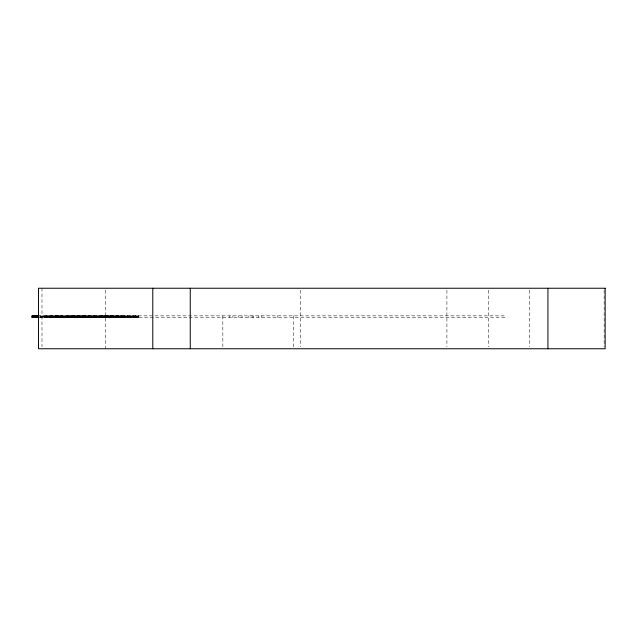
<?xml version="1.0" encoding="UTF-8"?>
<svg xmlns="http://www.w3.org/2000/svg" width="637" height="637" viewBox="0 0 637 637"><rect width="100%" height="100%" fill="white"/><g stroke="black" fill="none" stroke-linecap="round" stroke-linejoin="round"><path stroke-width="0.48" stroke-dasharray="3.19 2.39" d="M45.904 317.441L45.904 315.848M46.358 317.441L46.35 315.848M66.288 317.441L66.336 315.848M56.765 317.441L56.765 315.848M57.219 317.441L57.226 315.848M93.846 315.848L93.838 317.441L93.798 315.848M37.798 315.848L504.91 315.848L504.91 317.441L38.22 317.441M118.339 315.848L118.371 317.441L118.323 315.848L118.785 317.441L118.777 315.848M91.577 317.441L91.139 315.848L91.139 317.441M52.959 317.441L52.935 315.848L53.397 317.441L53.436 315.848L53.444 317.441M52.959 315.848L53.397 317.441M64.934 317.441L64.934 315.848L64.974 317.441M53.858 317.441L53.858 315.848L53.898 317.441M119.238 315.848L119.183 317.441M604.155 290.225L604.155 346.775M529.482 290.225L529.482 346.775M488.444 290.225L488.444 346.775M446.903 290.225L446.903 346.775M300.346 290.225L300.346 346.775M293.426 315.848L293.426 348.757M277.214 315.848L277.214 317.441M261.791 315.848L261.831 317.441M258.749 315.848L258.749 317.441M253.231 315.848L253.231 317.441M252.164 315.848L252.164 317.441M248.828 315.848L248.828 317.441M242.06 315.848L242.06 317.441M238.174 315.848L238.174 317.441M232.823 315.848L232.823 317.441M229.599 315.848L229.559 317.441M222.831 315.848L222.831 346.823M138.683 315.848L138.683 317.441M138.333 315.848L138.333 317.441M138.221 315.848L138.229 317.441M137.879 317.441L137.871 315.848L137.783 317.441M137.369 315.848L137.393 317.441M136.939 315.848L136.939 317.441M136.883 315.848L136.899 317.441M136.429 315.848L136.382 317.441M136.167 315.848L136.167 317.441M135.928 315.848L135.968 317.441M135.713 315.848L135.824 317.441M135.713 315.848L135.713 317.441M135.355 315.848L135.37 317.441M135.267 315.848L135.315 317.441M134.877 315.848L134.813 317.441M134.423 317.441L134.383 315.848L134.367 317.441M133.929 315.848L133.874 317.441M133.714 315.848L133.706 317.441M133.42 315.848L133.42 317.441M133.308 315.848L133.308 317.441M132.966 315.848L132.966 317.441M132.854 315.848L132.854 317.441M132.408 315.848L132.496 317.441M131.517 315.848L131.572 317.441M131.079 315.848L131.079 317.441M131.007 315.848L131.015 317.441M130.545 315.848L130.593 317.441M130.243 315.848L130.243 317.441M130.139 315.848L130.131 317.441M129.773 315.848L129.781 317.441M129.685 315.848L129.733 317.441M129.303 315.848L129.327 317.441M128.849 315.848L128.849 317.441M128.793 315.848L128.809 317.441M128.284 315.848L128.356 317.441M127.838 315.848L127.838 317.441M127.734 315.848L127.734 317.441M127.384 315.848L127.392 317.441M127.281 315.848L127.281 317.441M126.835 315.848L126.922 317.441M125.951 315.848L125.991 317.441M125.505 315.848L125.505 317.441M125.441 315.848L125.441 317.441M124.987 315.848L125.011 317.441M124.669 315.848L124.669 317.441M124.557 315.848L124.557 317.441M124.215 315.848L124.199 317.441M124.159 315.848L124.111 317.441M124.016 315.848L124.016 317.441M123.658 315.848L123.674 317.441M123.267 315.848L123.267 317.441M123.228 315.848L123.164 317.441M122.774 315.848L122.726 317.441M122.36 315.848L122.36 317.441M122.264 315.848L122.232 317.441M122.017 317.441L121.946 315.848L121.906 317.441M121.723 315.848L121.723 317.441M121.548 315.848L121.548 317.441L121.46 315.848M121.157 315.848L121.157 317.441M120.576 315.848L120.576 317.441M120.218 315.848L120.218 317.441M120.122 315.848L120.067 317.441M119.724 315.848L119.724 317.441M119.613 315.848L119.637 317.441M118.649 315.848L118.649 317.441M117.853 315.848L117.893 317.441M117.789 315.848L117.789 317.441M117.399 315.848L117.399 317.441M117.335 315.848L117.359 317.441M116.969 315.848L116.882 317.441L116.866 315.848M116.643 315.848L116.643 317.441M116.539 315.848L116.531 317.441M116.348 315.848L116.348 317.441M116.133 315.848L116.093 317.441M115.926 315.848L115.926 317.441M115.727 315.848L115.695 317.441L115.576 315.848M115.193 315.848L115.209 317.441M115.066 315.848L115.066 317.441M114.756 315.848L114.756 317.441L114.692 315.848M114.246 315.848L114.246 317.441M114.142 315.848L114.198 317.441M113.856 315.848L113.856 317.441M113.8 315.848L113.744 317.441M113.633 315.848L113.633 317.441M113.298 315.848L113.386 317.441M113.075 315.848L113.075 317.441M112.932 315.848L112.892 317.441L112.845 315.848M112.725 315.848L112.725 317.441M112.454 315.848L112.415 317.441M112.216 315.848L112.216 317.441M111.961 315.848L111.961 317.441M111.905 315.848L111.905 317.441M111.786 315.848L111.786 317.441M111.475 315.848L111.451 317.441M111.292 315.848L111.292 317.441M111.125 315.848L111.077 317.441M111.021 315.848L111.021 317.441M110.774 315.848L110.774 317.441M110.663 315.848L110.671 317.441M110.575 315.848L110.615 317.441M110.344 315.848L110.344 317.441M110.185 315.848L110.177 317.441M110.002 315.848L110.002 317.441M109.492 315.848L109.492 317.441M109.182 315.848L109.238 317.441M109.062 315.848L109.062 317.441M108.959 315.848L108.959 317.441M108.816 315.848L108.816 317.441M108.728 315.848L108.728 317.441M108.569 315.848L108.616 317.441M108.505 315.848L108.505 317.441M108.147 315.848L108.147 317.441M108.051 315.848L108.107 317.441M107.605 315.848L107.693 317.441M107.35 315.848L107.35 317.441M107.008 315.848L107.008 317.441M106.841 315.848L106.841 317.441M106.729 315.848L106.666 317.441M106.554 315.848L106.562 317.441M106.411 315.848L106.411 317.441M106.212 315.848L106.212 317.441M106.1 315.848L106.108 317.441M105.917 315.848L105.917 317.441M105.758 315.848L105.758 317.441M105.654 315.848L105.646 317.441M105.559 290.225L105.559 348.757M105.4 315.848L105.4 317.441M105.209 315.848L105.201 317.441M104.97 315.848L104.97 317.441M104.818 315.848L104.794 317.441M104.755 315.848L104.755 317.441M104.619 315.848L104.619 317.441M104.309 315.848L104.309 317.441M104.118 315.848L104.118 317.441M103.871 315.848L103.871 317.441M103.855 315.848L103.807 317.441M103.68 315.848L103.68 317.441M103.353 315.848L103.385 317.441M103.186 315.848L103.186 317.441M103.035 315.848L103.035 317.441M102.931 315.848L102.931 317.441M102.676 315.848L102.676 317.441M102.573 315.848L102.581 317.441M102.477 315.848L102.525 317.441M102.326 315.848L102.326 317.441M102.071 315.848L102.095 317.441M101.984 315.848L101.984 317.441M101.474 315.848L101.474 317.441M101.148 315.848L101.132 317.441M101.036 315.848L101.036 317.441M100.638 315.848L100.542 317.441L100.527 315.848M100.184 315.848L100.184 317.441M100.033 315.848L100.073 317.441M99.627 315.848L99.714 317.441M99.531 315.848L99.531 317.441M99.245 315.848L99.261 317.441L99.173 315.848M98.791 315.848L98.751 317.441M98.679 315.848L98.679 317.441M98.297 315.848L98.297 317.441M98.233 315.848L98.249 317.441M97.803 315.848L97.779 317.441L97.756 315.848M97.461 315.848L97.461 317.441M97.238 315.848L97.35 317.441M97.007 315.848L96.991 317.441M96.904 315.848L96.951 317.441M96.808 315.848L96.808 317.441M96.521 315.848L96.466 317.441M96.068 317.441L96.068 315.848L95.956 317.441M95.574 315.848L95.51 317.441M95.152 315.848L95.152 317.441M95.056 315.848L95.024 317.441M94.809 315.848L94.786 317.441M94.698 315.848L94.698 317.441M94.515 315.848L94.515 317.441M94.356 315.848L94.34 317.441M94.3 315.848L94.3 317.441M93.95 315.848L93.95 317.441M93.416 315.848L93.44 317.441M93.376 315.848L93.376 317.441M93.01 315.848L93.01 317.441L92.859 315.848M92.516 315.848L92.516 317.441M92.405 315.848L92.429 317.441M92.07 315.848L92.078 317.441M91.975 315.848L91.999 317.441M91.529 315.848L91.624 317.441M91.441 315.848L91.441 317.441M91.115 315.848L91.075 317.441M90.645 315.848L90.685 317.441M90.581 315.848L90.581 317.441M90.136 315.848L90.151 317.441M89.785 315.848L89.682 317.441L89.658 315.848M89.435 315.848L89.435 317.441M89.347 315.848L89.331 317.441M89.148 315.848L89.148 317.441M88.885 315.848L88.933 317.441M88.718 315.848L88.718 317.441M88.495 315.848L88.487 317.441M88.376 315.848L88.432 317.441M88.002 315.848L88.002 317.441M87.866 315.848L87.866 317.441M87.548 315.848L87.548 317.441M87.428 315.848L87.492 317.441M87.038 315.848L87.038 317.441L86.935 315.848M86.648 315.848L86.64 317.441M86.536 315.848L86.536 317.441M86.425 315.848L86.425 317.441M86.091 315.848L86.178 317.441M85.868 315.848L85.868 317.441M85.724 315.848L85.684 317.441M85.637 315.848L85.637 317.441M85.517 315.848L85.517 317.441M85.254 315.848L85.215 317.441M85.008 315.848L85.008 317.441M84.761 315.848L84.761 317.441M84.697 315.848L84.697 317.441M84.578 315.848L84.578 317.441M84.371 315.848L84.371 317.441M84.243 315.848L84.243 317.441M84.02 315.848L84.084 317.441M83.917 315.848L83.933 317.441M83.566 315.848L83.566 317.441M83.463 315.848L83.471 317.441M83.105 315.848L83.144 317.441M83.017 315.848L83.017 317.441M82.794 315.848L82.794 317.441M82.571 315.848L82.627 317.441M82.284 315.848L82.284 317.441M81.855 315.848L81.855 317.441M81.655 315.848L81.624 317.441M81.512 315.848L81.512 317.441M81.361 315.848L81.401 317.441M81.042 315.848L81.058 317.441M80.955 315.848L80.955 317.441M80.843 315.848L80.843 317.441M80.588 315.848L80.573 317.441L80.501 315.848M80.119 315.848L80.143 317.441M80.055 315.848L80.063 317.441M79.601 315.848L79.633 317.441M79.561 315.848L79.561 317.441M79.394 315.848L79.402 317.441M79.203 315.848L79.203 317.441M79.107 315.848L79.107 317.441M78.996 315.848L79.004 317.441M78.709 315.848L78.654 317.441M78.55 315.848L78.542 317.441M78.192 315.848L78.144 317.441L78.104 315.848M77.762 315.848L77.738 317.441L77.65 315.848M77.419 315.848L77.419 317.441M77.22 315.848L77.204 317.441M76.91 315.848L76.91 317.441M76.695 315.848L76.766 317.441M76.472 315.848L76.472 317.441M75.93 315.848L75.978 317.441M75.819 315.848L75.827 317.441M75.477 315.848L75.469 317.441L75.373 315.848M75.118 315.848L75.118 317.441M75.015 315.848L74.967 317.441L74.927 315.848M74.776 315.848L74.776 317.441M74.537 315.848L74.537 317.441M74.497 315.848L74.481 317.441M74.266 315.848L74.266 317.441M74.027 315.848L74.043 317.441M73.98 315.848L73.98 317.441M73.836 315.848L73.836 317.441M73.574 315.848L73.526 317.441M73.422 315.848L73.422 317.441M73.343 315.848L73.343 317.441M73.08 317.441L73.08 315.848L72.968 317.441M72.825 315.848L72.825 317.441M72.61 317.441L72.57 315.848L72.522 317.441M72.331 315.848L72.331 317.441M71.981 315.848L71.981 317.441M71.647 315.848L71.686 317.441M71.471 315.848L71.471 317.441M71.193 315.848L71.129 317.441M71.041 315.848L71.041 317.441M70.548 315.848L70.468 317.441M70.357 315.848L70.357 317.441M70.245 315.848L70.245 317.441M70.03 315.848L70.03 317.441M69.903 315.848L69.903 317.441M69.799 315.848L69.799 317.441M69.704 315.848L69.704 317.441M68.963 315.848L68.963 317.441M68.923 315.848L68.852 317.441M68.47 315.848L68.47 317.441M68.414 315.848L68.406 317.441M68.048 315.848L68.048 317.441M67.92 315.848L67.952 317.441M67.705 315.848L67.633 317.441M67.594 315.848L67.594 317.441M67.411 315.848L67.411 317.441M67.235 315.848L67.251 317.441M67.148 315.848L67.196 317.441M66.845 315.848L66.845 317.441M66.758 317.441L66.694 315.848M65.906 315.848L65.818 317.441L65.754 315.848M65.412 315.848L65.412 317.441M65.3 315.848L65.324 317.441M64.512 315.848L64.512 317.441L64.034 315.848L63.971 317.441M64.425 315.848L64.337 317.441M64.058 315.848L64.058 317.441M63.581 317.441L63.541 315.848L63.477 317.441M63.087 315.848L63.023 317.441M62.681 315.848L62.657 317.441M62.553 315.848L62.577 317.441M62.33 315.848L62.33 317.441M62.219 315.848L62.227 317.441M62.036 315.848L62.036 317.441M61.877 315.848L61.821 317.441L61.781 315.848M61.614 315.848L61.614 317.441M61.415 317.441L61.415 315.848L61.271 317.441M60.937 315.848L60.897 317.441M60.762 315.848L60.762 317.441M60.427 315.848L60.388 317.441M60.324 315.848L60.324 317.441M59.934 315.848L59.83 317.441M59.544 315.848L59.544 317.441L59.432 315.848M59.321 315.848L59.321 317.441M59.074 315.848L59.074 317.441M58.986 315.848L58.986 317.441M58.763 315.848L58.763 317.441M58.62 317.441L58.62 315.848L58.532 317.441M58.413 315.848L58.413 317.441M57.903 315.848L57.903 317.441M57.593 315.848L57.656 317.441M57.473 315.848L57.473 317.441M57.33 315.848L57.33 317.441M57.139 315.848L57.139 317.441M56.98 315.848L56.972 317.441M56.876 315.848L56.876 317.441M56.629 315.848L56.629 317.441M56.55 315.848L56.518 317.441M56.462 315.848L56.462 317.441M56.12 315.848L56.16 317.441M56.072 315.848L56.04 317.441M55.706 315.848L55.69 317.441M54.734 315.848L54.75 317.441M53.739 315.848L53.795 317.441M53.038 315.848L53.038 317.441M52.895 315.848L52.895 317.441M52.529 315.848L52.505 317.441M52.465 315.848L52.465 317.441M52.099 315.848L52.011 317.441M51.947 315.848L51.947 317.441M51.605 315.848L51.605 317.441M51.493 315.848L51.493 317.441M51.255 315.848L51.255 317.441M51.143 315.848L51.151 317.441M50.793 315.848L50.793 317.441M50.705 315.848L50.697 317.441M50.339 315.848L50.307 317.441M49.861 317.441L49.861 315.848L49.805 317.441M49.367 315.848L49.367 317.441M49.304 315.848L49.304 317.441M48.85 315.848L48.874 317.441M48.468 315.848L48.412 317.441L48.364 315.848M47.998 315.848L47.998 317.441M47.91 315.848L47.91 317.441M47.671 315.848L47.671 317.441M47.162 315.848L47.011 317.441M46.732 315.848L46.732 317.441M46.573 315.848L46.557 317.441M46.517 315.848L46.517 317.441M46.238 315.848L46.238 317.441M46.063 315.848L46.063 317.441M45.721 315.848L45.721 317.441M45.227 315.848L45.227 317.441M44.877 315.848L44.877 317.441M44.367 315.848L44.367 317.441M43.937 315.848L43.937 317.441M43.443 315.848L43.443 317.441M42.926 315.848L42.926 317.441M42.663 315.848L42.663 317.441M42.305 315.848L42.305 317.441M41.986 288.243L41.986 346.823M41.453 315.848L41.453 317.441M41.023 315.848L41.023 317.441M40.529 315.848L40.529 317.441M40.012 315.848L40.012 317.441M55.212 317.178L55.188 315.848L55.212 317.178M120.6 317.178L120.616 315.848L120.6 317.178M58.134 315.848L58.134 317.441L58.15 315.848M55.666 315.848L55.658 317.441L55.674 315.848M121.054 315.848L121.046 317.441L121.006 315.848M132.01 317.441L132.002 315.848L131.955 317.441M126.445 317.441L126.429 315.848L126.381 317.441M109.731 317.441L109.731 315.848L109.691 317.441M107.223 317.441L107.223 315.848L107.183 317.441M101.641 317.441L101.641 315.848L101.586 317.441M82.117 317.441L82.133 315.848L82.069 317.441M76.281 317.441L76.281 315.848L76.241 317.441M72.156 317.441L72.156 315.848L72.116 317.441M70.699 317.441L70.699 315.848L70.675 317.441M69.361 317.441L69.393 315.848L69.345 317.441M54.249 317.441L54.256 315.848L54.225 317.441M47.52 317.441L47.504 315.848L47.457 317.441"/><path stroke-width="0.96" d="M38.984 315.848L31.85 315.848L31.85 317.441L38.984 317.441M547.931 288.243L547.931 348.757M190.256 288.243L190.256 348.757M152.784 288.243L152.784 348.757M38.292 315.848L38.292 317.441M37.798 315.848L37.798 317.441M37.288 315.848L37.288 317.441M36.938 315.848L36.938 317.441M36.596 315.848L36.596 317.441M36.086 315.848L36.086 317.441M35.648 315.848L35.648 317.441M35.154 315.848L35.154 317.441M34.645 315.848L34.645 317.441M34.143 315.848L34.143 317.441M33.801 315.848L33.801 317.441M33.291 315.848L33.291 317.441M32.861 315.848L32.861 317.441M32.368 315.848L32.368 317.441M605.15 288.243L38.515 288.243L38.515 348.757L605.15 348.757L605.15 288.243"/></g></svg>
